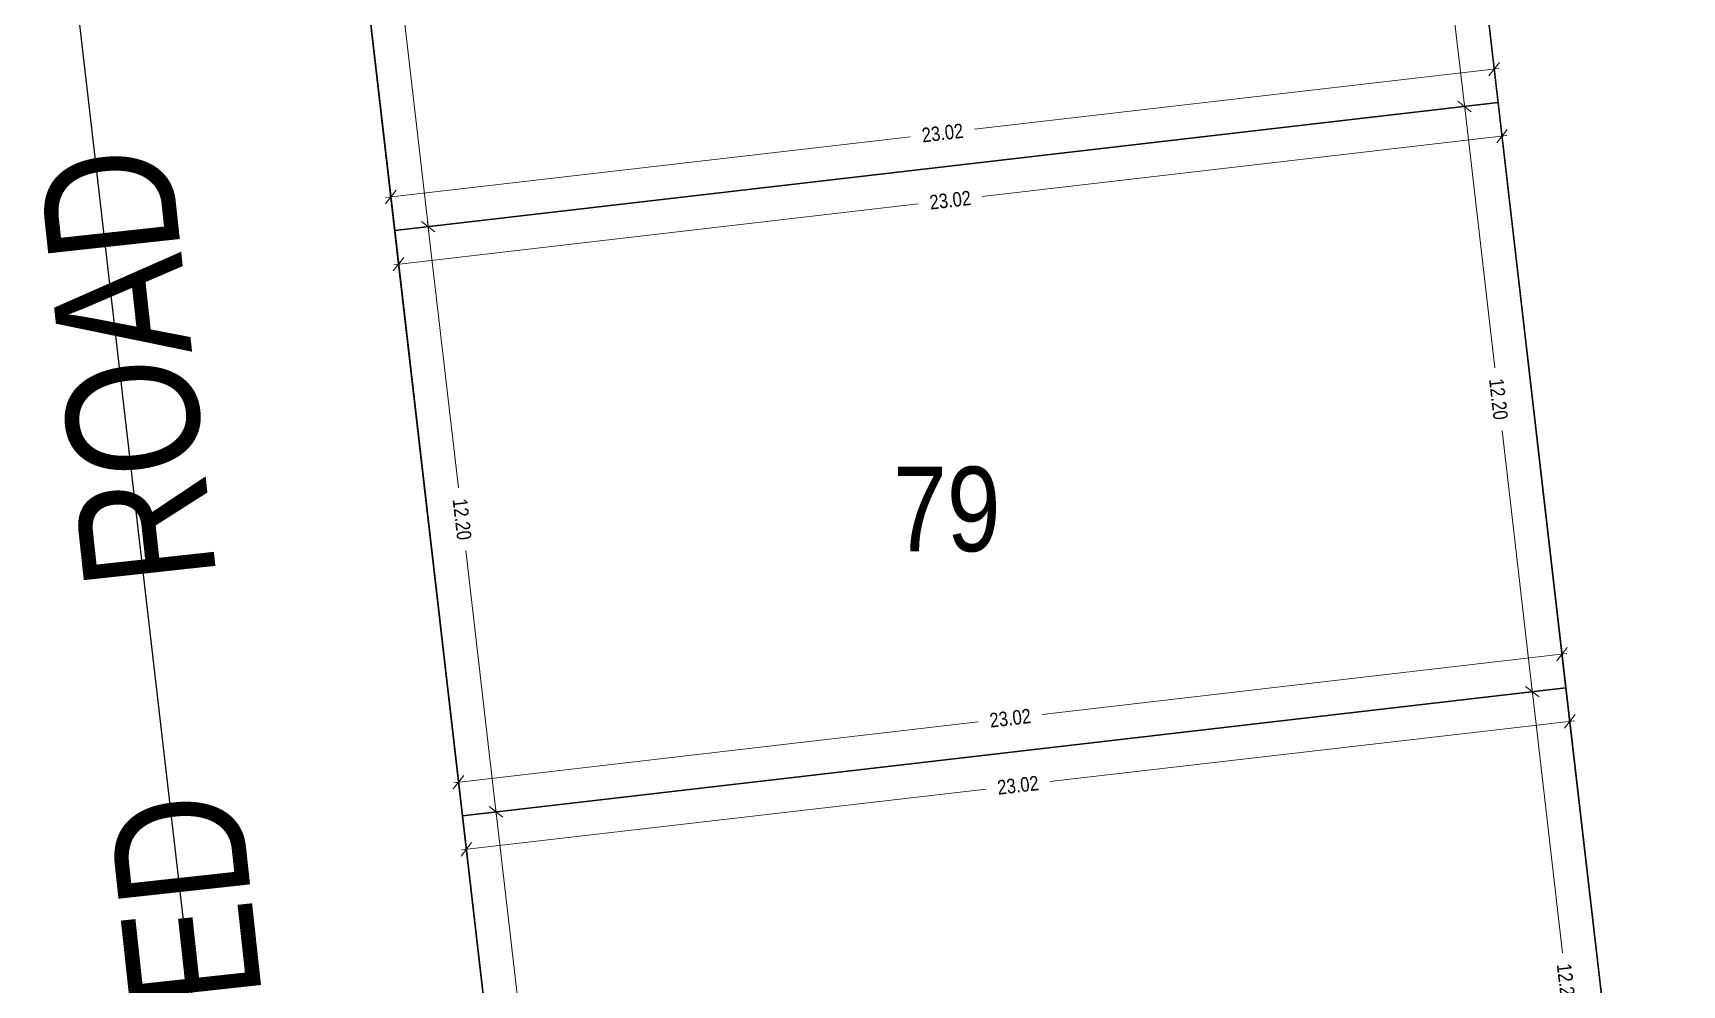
# Model space of a CAD drawing. Header units: millimetres. Extents: x 29397 to 29927, y 26123 to 26652.
# Drawn here: x 29767.02 to 29801.2, y 26235.06 to 26254.78 of the extents above; entities that cross this region are included whole.
import ezdxf
from ezdxf.enums import TextEntityAlignment as Align

# ---------------------------------------------------------------- set-up
doc = ezdxf.new("R2010")
doc.units = ezdxf.units.MM
doc.header["$LTSCALE"] = 0.3
doc.linetypes.add('CENTER', pattern=[0])
for name, color, linetype in [('_IndivSubPlot', 180, 'Continuous'), ('_IndivSubPlot_DIMENSION', 7, 'Continuous'), ('_InternalRoad', 3, 'Continuous'), ('_OrganizedOpenSpace', 2, 'Continuous')]:
    doc.layers.add(name, color=color, linetype=linetype)
doc.layers.get('0').off()
doc.styles.add('PreDCRFont', font='ARIALN.TTF')
doc.dimstyles.new('PDCR-PLOT-INT', dxfattribs={"dimtxt": 0.3, "dimasz": 0.25, "dimexe": 0.25, "dimexo": 0.25, "dimgap": 0.25, "dimtad": 0, "dimzin": 0, "dimdsep": 46, "dimtxsty": 'PreDCRFont', "dimblk": 'OBLIQUE', "dimcen": 0.5, "dimdle": 0.1, "dimadec": 0, "dimazin": 0, "dimtfac": 1, "dimtix": 1, "dimtofl": 0, "dimtmove": 1, "dimatfit": 1, "dimfxl": 1, "dimtolj": 1, "dimtzin": 0, "dimlwd": 15, "dimarcsym": 0})

# ---------------------------------------------------------------- blocks, each defined once
blk = doc.blocks.new('_Oblique')
at = {"color": 0, "linetype": 'ByBlock', "lineweight": -2}
blk.add_line((-0.5, -0.5), (0.5, 0.5), dxfattribs=at)
blk = doc.blocks.new('*D912')
at = {"layer": '_IndivSubPlot_DIMENSION', "color": 0, "lineweight": 15, "transparency": 16777216}
for p, q in [((29798.97, 26240.532), (29788.099, 26239.272)), ((29775.905, 26237.859), (29786.776, 26239.119))]:
    blk.add_line(p, q, dxfattribs=at)
at = {"layer": '_IndivSubPlot_DIMENSION', "color": 0, "lineweight": 15, "transparency": 16777216, "xscale": 0.25, "yscale": 0.25, "zscale": 0.25}
for p, rotation in [((29798.871, 26240.521), 6.611440715238768), ((29776.004, 26237.87), 186.6114407152388)]:
    blk.add_blockref('_Oblique', p, dxfattribs=dict(at, rotation=rotation))
at = {"layer": '_IndivSubPlot_DIMENSION', "color": 0, "lineweight": 15, "transparency": 16777216, "insert": (29787.437, 26239.196), "char_height": 0.3, "attachment_point": 5, "rotation": 6.6114, "style": 'PreDCRFont'}
blk.add_mtext('\\A1;23.02', dxfattribs=at)
blk = doc.blocks.new('*D913')
at = {"layer": '_IndivSubPlot_DIMENSION', "color": 0, "lineweight": 15, "transparency": 16777216}
for p, q in [((29776.607, 26238.746), (29777.246, 26233.236)), ((29778.035, 26226.428), (29777.396, 26231.938))]:
    blk.add_line(p, q, dxfattribs=at)
at = {"layer": '_IndivSubPlot_DIMENSION', "color": 0, "lineweight": 15, "transparency": 16777216, "xscale": 0.25, "yscale": 0.25, "zscale": 0.25}
for p, rotation in [((29776.619, 26238.646), 96.61144071520924), ((29778.023, 26226.527), 276.6114407152093)]:
    blk.add_blockref('_Oblique', p, dxfattribs=dict(at, rotation=rotation))
at = {"layer": '_IndivSubPlot_DIMENSION', "color": 0, "lineweight": 15, "transparency": 16777216, "insert": (29777.321, 26232.587), "char_height": 0.3, "attachment_point": 5, "rotation": 276.6114, "style": 'PreDCRFont'}
blk.add_mtext('\\A1;12.20', dxfattribs=at)
blk = doc.blocks.new('*D915')
at = {"layer": '_IndivSubPlot_DIMENSION', "color": 0, "lineweight": 15, "transparency": 16777216}
for p, q in [((29798.083, 26241.235), (29798.722, 26235.725)), ((29799.511, 26228.917), (29798.872, 26234.427))]:
    blk.add_line(p, q, dxfattribs=at)
at = {"layer": '_IndivSubPlot_DIMENSION', "color": 0, "lineweight": 15, "transparency": 16777216, "xscale": 0.25, "yscale": 0.25, "zscale": 0.25}
for p, rotation in [((29798.095, 26241.135), 96.61144071521122), ((29799.5, 26229.017), 276.6114407152112)]:
    blk.add_blockref('_Oblique', p, dxfattribs=dict(at, rotation=rotation))
at = {"layer": '_IndivSubPlot_DIMENSION', "color": 0, "lineweight": 15, "transparency": 16777216, "insert": (29798.797, 26235.076), "char_height": 0.3, "attachment_point": 5, "rotation": 276.6114, "style": 'PreDCRFont'}
blk.add_mtext('\\A1;12.20', dxfattribs=at)
blk = doc.blocks.new('*D916')
at = {"layer": '_IndivSubPlot_DIMENSION', "color": 0, "lineweight": 15, "transparency": 16777216}
for p, q in [((29797.565, 26252.651), (29786.694, 26251.391)), ((29774.5, 26249.978), (29785.371, 26251.238))]:
    blk.add_line(p, q, dxfattribs=at)
at = {"layer": '_IndivSubPlot_DIMENSION', "color": 0, "lineweight": 15, "transparency": 16777216, "xscale": 0.25, "yscale": 0.25, "zscale": 0.25}
for p, rotation in [((29797.466, 26252.64), 6.61144071524876), ((29774.599, 26249.989), 186.6114407152488)]:
    blk.add_blockref('_Oblique', p, dxfattribs=dict(at, rotation=rotation))
at = {"layer": '_IndivSubPlot_DIMENSION', "color": 0, "lineweight": 15, "transparency": 16777216, "insert": (29786.033, 26251.314), "char_height": 0.3, "attachment_point": 5, "rotation": 6.6114, "style": 'PreDCRFont'}
blk.add_mtext('\\A1;23.02', dxfattribs=at)
blk = doc.blocks.new('*D917')
at = {"layer": '_IndivSubPlot_DIMENSION', "color": 0, "lineweight": 15, "transparency": 16777216}
for p, q in [((29775.202, 26250.864), (29775.841, 26245.354)), ((29776.63, 26238.547), (29775.992, 26244.057))]:
    blk.add_line(p, q, dxfattribs=at)
at = {"layer": '_IndivSubPlot_DIMENSION', "color": 0, "lineweight": 15, "transparency": 16777216, "xscale": 0.25, "yscale": 0.25, "zscale": 0.25}
for p, rotation in [((29775.214, 26250.765), 96.61144071519625), ((29776.619, 26238.646), 276.6114407151963)]:
    blk.add_blockref('_Oblique', p, dxfattribs=dict(at, rotation=rotation))
at = {"layer": '_IndivSubPlot_DIMENSION', "color": 0, "lineweight": 15, "transparency": 16777216, "insert": (29775.916, 26244.706), "char_height": 0.3, "attachment_point": 5, "rotation": 276.6114, "style": 'PreDCRFont'}
blk.add_mtext('\\A1;12.20', dxfattribs=at)
blk = doc.blocks.new('*D918')
at = {"layer": '_IndivSubPlot_DIMENSION', "color": 0, "lineweight": 15, "transparency": 16777216}
for p, q in [((29798.809, 26241.923), (29787.938, 26240.663)), ((29775.743, 26239.249), (29786.614, 26240.51))]:
    blk.add_line(p, q, dxfattribs=at)
at = {"layer": '_IndivSubPlot_DIMENSION', "color": 0, "lineweight": 15, "transparency": 16777216, "xscale": 0.25, "yscale": 0.25, "zscale": 0.25}
for p, rotation in [((29798.71, 26241.911), 6.611440715238751), ((29775.843, 26239.261), 186.6114407152388)]:
    blk.add_blockref('_Oblique', p, dxfattribs=dict(at, rotation=rotation))
at = {"layer": '_IndivSubPlot_DIMENSION', "color": 0, "lineweight": 15, "transparency": 16777216, "insert": (29787.276, 26240.586), "char_height": 0.3, "attachment_point": 5, "rotation": 6.6114, "style": 'PreDCRFont'}
blk.add_mtext('\\A1;23.02', dxfattribs=at)
blk = doc.blocks.new('*D919')
at = {"layer": '_IndivSubPlot_DIMENSION', "color": 0, "lineweight": 15, "transparency": 16777216}
for p, q in [((29796.679, 26253.354), (29797.317, 26247.844)), ((29798.106, 26241.036), (29797.468, 26246.546))]:
    blk.add_line(p, q, dxfattribs=at)
at = {"layer": '_IndivSubPlot_DIMENSION', "color": 0, "lineweight": 15, "transparency": 16777216, "xscale": 0.25, "yscale": 0.25, "zscale": 0.25}
for p, rotation in [((29796.69, 26253.254), 96.61144071521122), ((29798.095, 26241.135), 276.6114407152112)]:
    blk.add_blockref('_Oblique', p, dxfattribs=dict(at, rotation=rotation))
at = {"layer": '_IndivSubPlot_DIMENSION', "color": 0, "lineweight": 15, "transparency": 16777216, "insert": (29797.393, 26247.195), "char_height": 0.3, "attachment_point": 5, "rotation": 276.6114, "style": 'PreDCRFont'}
blk.add_mtext('\\A1;12.20', dxfattribs=at)
blk = doc.blocks.new('*D921')
at = {"layer": '_IndivSubPlot_DIMENSION', "color": 0, "lineweight": 15, "transparency": 16777216}
for p, q in [((29773.798, 26262.983), (29774.436, 26257.473)), ((29775.226, 26250.666), (29774.587, 26256.176))]:
    blk.add_line(p, q, dxfattribs=at)
at = {"layer": '_IndivSubPlot_DIMENSION', "color": 0, "lineweight": 15, "transparency": 16777216, "xscale": 0.25, "yscale": 0.25, "zscale": 0.25}
for p, rotation in [((29773.809, 26262.884), 96.61144071520924), ((29775.214, 26250.765), 276.6114407152093)]:
    blk.add_blockref('_Oblique', p, dxfattribs=dict(at, rotation=rotation))
at = {"layer": '_IndivSubPlot_DIMENSION', "color": 0, "lineweight": 15, "transparency": 16777216, "insert": (29774.512, 26256.825), "char_height": 0.3, "attachment_point": 5, "rotation": 276.6114, "style": 'PreDCRFont'}
blk.add_mtext('\\A1;12.20', dxfattribs=at)
blk = doc.blocks.new('*D922')
at = {"layer": '_IndivSubPlot_DIMENSION', "color": 0, "lineweight": 15, "transparency": 16777216}
for p, q in [((29797.404, 26254.042), (29786.533, 26252.782)), ((29774.339, 26251.368), (29785.21, 26252.628))]:
    blk.add_line(p, q, dxfattribs=at)
at = {"layer": '_IndivSubPlot_DIMENSION', "color": 0, "lineweight": 15, "transparency": 16777216, "xscale": 0.25, "yscale": 0.25, "zscale": 0.25}
for p, rotation in [((29797.305, 26254.03), 6.611440715248776), ((29774.438, 26251.38), 186.6114407152488)]:
    blk.add_blockref('_Oblique', p, dxfattribs=dict(at, rotation=rotation))
at = {"layer": '_IndivSubPlot_DIMENSION', "color": 0, "lineweight": 15, "transparency": 16777216, "insert": (29785.872, 26252.705), "char_height": 0.3, "attachment_point": 5, "rotation": 6.6114, "style": 'PreDCRFont'}
blk.add_mtext('\\A1;23.02', dxfattribs=at)
blk = doc.blocks.new('*D923')
at = {"layer": '_IndivSubPlot_DIMENSION', "color": 0, "lineweight": 15, "transparency": 16777216}
for p, q in [((29795.274, 26265.473), (29795.913, 26259.963)), ((29796.702, 26253.155), (29796.063, 26258.665))]:
    blk.add_line(p, q, dxfattribs=at)
at = {"layer": '_IndivSubPlot_DIMENSION', "color": 0, "lineweight": 15, "transparency": 16777216, "xscale": 0.25, "yscale": 0.25, "zscale": 0.25}
for p, rotation in [((29795.286, 26265.373), 96.6114407152093), ((29796.69, 26253.254), 276.6114407152093)]:
    blk.add_blockref('_Oblique', p, dxfattribs=dict(at, rotation=rotation))
at = {"layer": '_IndivSubPlot_DIMENSION', "color": 0, "lineweight": 15, "transparency": 16777216, "insert": (29795.988, 26259.314), "char_height": 0.3, "attachment_point": 5, "rotation": 276.6114, "style": 'PreDCRFont'}
blk.add_mtext('\\A1;12.20', dxfattribs=at)

msp = doc.modelspace()

# ---------------------------------------------------------------- linework, layer by layer
at = {"layer": '_IndivSubPlot'}
for points in [[(29795.981, 26265.454), (29773.114, 26262.803), (29774.519, 26250.685), (29797.386, 26253.335)], [(29797.386, 26253.335), (29774.519, 26250.685), (29775.923, 26238.566), (29798.79, 26241.216)], [(29798.79, 26241.216), (29775.923, 26238.566), (29777.328, 26226.447), (29800.195, 26229.097)]]:
    msp.add_lwpolyline(points, close=True, dxfattribs=at)
at = {"layer": '_InternalRoad'}
msp.add_lwpolyline([(29769.257, 26296.077), (29757.228, 26295.636), (29773.662, 26153.852), (29786.106, 26150.71)], close=True, dxfattribs=at)
at = {"layer": '_InternalRoad', "linetype": 'CENTER'}
msp.add_lwpolyline([(29763.243, 26295.857), (29779.881, 26152.282)], dxfattribs=at)
at = {"layer": '_OrganizedOpenSpace'}
msp.add_lwpolyline([(29825.589, 26298.145), (29803.38, 26297.33), (29805.523, 26278.841), (29794.576, 26277.573), (29801.6, 26216.978), (29817.591, 26218.832), (29817.589, 26220.061), (29828.251, 26220.067)], close=True, dxfattribs=at)

# ---------------------------------------------------------------- texts
at = {"layer": '_IndivSubPlot', "lineweight": 30, "style": 'PreDCRFont'}
msp.add_text('79', height=1.75, dxfattribs=at).set_placement((29785.961, 26244.918), align=Align.MIDDLE_CENTER)
at = {"layer": '_InternalRoad', "lineweight": 30, "style": 'PreDCRFont'}
msp.add_text('    12 Mts.    WIDE    PROPOSED     ROAD', height=2.7432, rotation=96.2146, dxfattribs=at).set_placement((29776.371, 26192.616))

# ---------------------------------------------------------------- dimensions: what is measured, and where the dimension line sits
at = {"layer": '_IndivSubPlot_DIMENSION', "lineweight": 15}
for p1, p2, text, picture, middle in [((29796.69, 26253.254), (29795.286, 26265.373), '12.20', '*D923', (29795.988, 26259.314)), ((29773.809, 26262.884), (29775.214, 26250.765), '12.20', '*D921', (29774.512, 26256.825)), ((29774.438, 26251.38), (29797.305, 26254.03), '23.02', '*D922', (29785.872, 26252.705)), ((29798.095, 26241.135), (29796.69, 26253.254), '12.20', '*D919', (29797.393, 26247.195)), ((29797.466, 26252.64), (29774.599, 26249.989), '23.02', '*D916', (29786.033, 26251.314)), ((29775.214, 26250.765), (29776.619, 26238.646), '12.20', '*D917', (29775.916, 26244.706)), ((29775.843, 26239.261), (29798.71, 26241.911), '23.02', '*D918', (29787.276, 26240.586)), ((29799.5, 26229.017), (29798.095, 26241.135), '12.20', '*D915', (29798.797, 26235.076)), ((29798.871, 26240.521), (29776.004, 26237.87), '23.02', '*D912', (29787.437, 26239.196)), ((29776.619, 26238.646), (29778.023, 26226.527), '12.20', '*D913', (29777.321, 26232.587))]:
    dim = msp.add_aligned_dim(p1=p1, p2=p2, distance=0, text=text, dimstyle='PDCR-PLOT-INT', dxfattribs=at)
    dim.commit()
    dim.dimension.update_dxf_attribs({"geometry": picture, "text_midpoint": middle})

doc.saveas('drawing.dxf')
